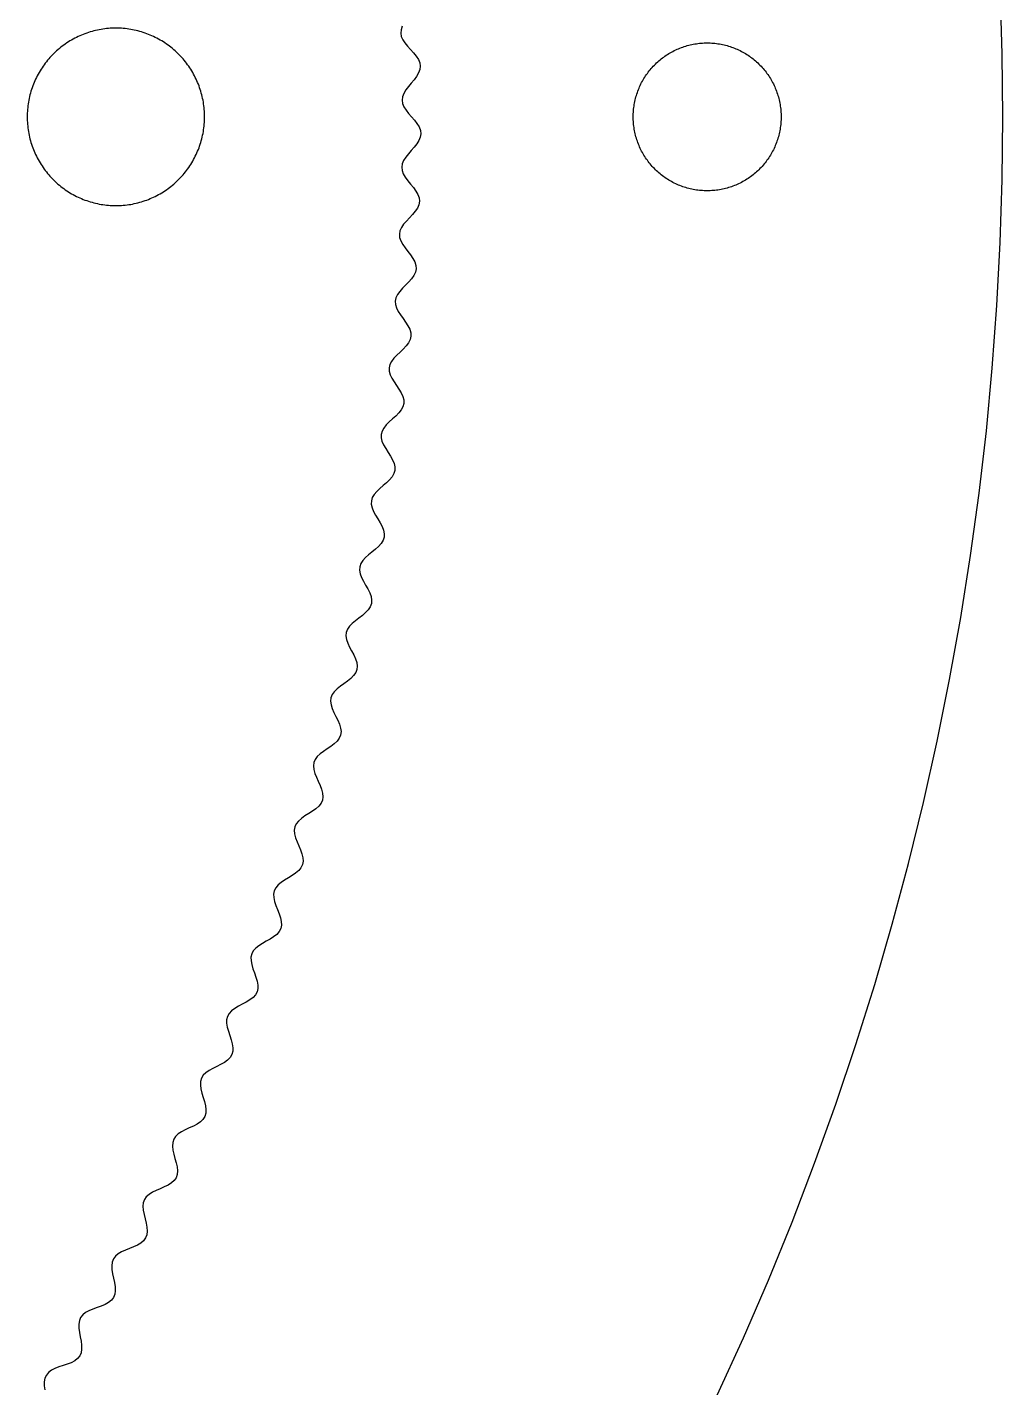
# Model space of a CAD drawing. Header units: metres. Extents: x -102 to 102, y -102 to 102.
# Drawn here: x 68.5 to 101.5, y -42.97 to 3.03 of the extents above; entities that cross this region are included whole.
import ezdxf

# ---------------------------------------------------------------- set-up
doc = ezdxf.new("R2010")
doc.units = ezdxf.units.M

msp = doc.modelspace()

# ---------------------------------------------------------------- linework, layer by layer
for p, q in [((101.478, 2.12564), (101.411, 4.25037)), ((70.3374, 2.76558), (70.2798, 2.74063)), ((70.3956, 2.78932), (70.3374, 2.76558)), ((70.4543, 2.81184), (70.3956, 2.78932)), ((70.5134, 2.83311), (70.4543, 2.81184)), ((70.5729, 2.85316), (70.5134, 2.83311)), ((70.6329, 2.87195), (70.5729, 2.85316)), ((70.6932, 2.88948), (70.6329, 2.87195)), ((70.7539, 2.90575), (70.6932, 2.88948)), ((70.8149, 2.92073), (70.7539, 2.90575)), ((70.8763, 2.93443), (70.8149, 2.92073)), ((70.9379, 2.94685), (70.8763, 2.93443)), ((70.9997, 2.95798), (70.9379, 2.94685)), ((71.0617, 2.9678), (70.9997, 2.95798)), ((71.124, 2.97633), (71.0617, 2.9678)), ((71.1864, 2.98355), (71.124, 2.97633)), ((71.249, 2.98947), (71.1864, 2.98355)), ((71.3116, 2.99408), (71.249, 2.98947)), ((71.3744, 2.99736), (71.3116, 2.99408)), ((71.4372, 2.99933), (71.3744, 2.99736)), ((71.5, 3), (71.4372, 2.99933)), ((71.5628, 2.99933), (71.5, 3)), ((71.6256, 2.99736), (71.5628, 2.99933)), ((71.6884, 2.99408), (71.6256, 2.99736)), ((71.751, 2.98947), (71.6884, 2.99408)), ((71.8136, 2.98355), (71.751, 2.98947)), ((71.876, 2.97633), (71.8136, 2.98355)), ((71.9382, 2.9678), (71.876, 2.97633)), ((72.0003, 2.95798), (71.9382, 2.9678)), ((72.0621, 2.94685), (72.0003, 2.95798)), ((72.1237, 2.93443), (72.0621, 2.94685)), ((72.185, 2.92073), (72.1237, 2.93443)), ((72.2461, 2.90575), (72.185, 2.92073)), ((72.3067, 2.88948), (72.2461, 2.90575)), ((72.3671, 2.87195), (72.3067, 2.88948)), ((72.427, 2.85316), (72.3671, 2.87195)), ((72.4866, 2.83311), (72.427, 2.85316)), ((72.5457, 2.81184), (72.4866, 2.83311)), ((72.6044, 2.78932), (72.5457, 2.81184)), ((72.6625, 2.76558), (72.6044, 2.78932)), ((72.7202, 2.74063), (72.6625, 2.76558)), ((81.1469, 2.94716), (81.1355, 2.83331)), ((81.1355, 2.83331), (81.1548, 2.72054)), ((81.1874, 3.06213), (81.1469, 2.94716)), ((69.5877, 2.31154), (69.5397, 2.27098)), ((69.6366, 2.35107), (69.5877, 2.31154)), ((69.6862, 2.38959), (69.6366, 2.35107)), ((69.7366, 2.42705), (69.6862, 2.38959)), ((69.7879, 2.46344), (69.7366, 2.42705)), ((69.8398, 2.49875), (69.7879, 2.46344)), ((69.8925, 2.53297), (69.8398, 2.49875)), ((69.9459, 2.56609), (69.8925, 2.53297)), ((70, 2.59807), (69.9459, 2.56609)), ((70.0547, 2.62891), (70, 2.59807)), ((70.1101, 2.6586), (70.0547, 2.62891)), ((70.1661, 2.68713), (70.1101, 2.6586)), ((70.2227, 2.71448), (70.1661, 2.68713)), ((70.2798, 2.74063), (70.2227, 2.71448)), ((72.7773, 2.71448), (72.7202, 2.74063)), ((72.8339, 2.68713), (72.7773, 2.71448)), ((72.8899, 2.6586), (72.8339, 2.68713)), ((72.9453, 2.62891), (72.8899, 2.6586)), ((73, 2.59807), (72.9453, 2.62891)), ((73.0541, 2.56609), (73, 2.59807)), ((73.1075, 2.53297), (73.0541, 2.56609)), ((73.1602, 2.49875), (73.1075, 2.53297)), ((73.2121, 2.46344), (73.1602, 2.49875)), ((73.2634, 2.42705), (73.2121, 2.46344)), ((73.3138, 2.38959), (73.2634, 2.42705)), ((73.3634, 2.35107), (73.3138, 2.38959)), ((73.4123, 2.31154), (73.3634, 2.35107)), ((73.4603, 2.27098), (73.4123, 2.31154)), ((81.1548, 2.72054), (81.2033, 2.60866)), ((81.2033, 2.60866), (81.2765, 2.49741)), ((81.2765, 2.49741), (81.3677, 2.38651)), ((81.3677, 2.38651), (81.4682, 2.2756)), ((90.4832, 2.28386), (90.5312, 2.30466)), ((90.5312, 2.30466), (90.5797, 2.32443)), ((90.5797, 2.32443), (90.6286, 2.3432)), ((90.6286, 2.3432), (90.6778, 2.36093)), ((90.6778, 2.36093), (90.7274, 2.37764)), ((90.7274, 2.37764), (90.7774, 2.3933)), ((90.7774, 2.3933), (90.8277, 2.4079)), ((90.8277, 2.4079), (90.8783, 2.42145)), ((90.8783, 2.42145), (90.9291, 2.43394)), ((90.9291, 2.43394), (90.9802, 2.44536)), ((90.9802, 2.44536), (91.0315, 2.4557)), ((91.0315, 2.4557), (91.0831, 2.46498)), ((91.0831, 2.46498), (91.1348, 2.47318)), ((91.1348, 2.47318), (91.1867, 2.48029)), ((91.1867, 2.48029), (91.2387, 2.4863)), ((91.2387, 2.4863), (91.2908, 2.49123)), ((91.2908, 2.49123), (91.343, 2.49506)), ((91.343, 2.49506), (91.3953, 2.4978)), ((91.3953, 2.4978), (91.4476, 2.49945)), ((91.4476, 2.49945), (91.5, 2.5)), ((91.5, 2.5), (91.5524, 2.49945)), ((91.5524, 2.49945), (91.6047, 2.4978)), ((91.6047, 2.4978), (91.657, 2.49506)), ((91.657, 2.49506), (91.7092, 2.49123)), ((91.7092, 2.49123), (91.7613, 2.4863)), ((91.7613, 2.4863), (91.8133, 2.48029)), ((91.8133, 2.48029), (91.8652, 2.47318)), ((91.8652, 2.47318), (91.9169, 2.46498)), ((91.9169, 2.46498), (91.9684, 2.4557)), ((91.9684, 2.4557), (92.0198, 2.44536)), ((92.0198, 2.44536), (92.0709, 2.43394)), ((92.0709, 2.43394), (92.1217, 2.42145)), ((92.1217, 2.42145), (92.1723, 2.4079)), ((92.1723, 2.4079), (92.2226, 2.3933)), ((92.2226, 2.3933), (92.2725, 2.37764)), ((92.2725, 2.37764), (92.3222, 2.36093)), ((92.3222, 2.36093), (92.3714, 2.3432)), ((92.3714, 2.3432), (92.4203, 2.32443)), ((92.4203, 2.32443), (92.4688, 2.30466)), ((92.4688, 2.30466), (92.5168, 2.28386)), ((69.1489, 1.86343), (69.1104, 1.8138)), ((69.1884, 1.91226), (69.1489, 1.86343)), ((69.229, 1.96025), (69.1884, 1.91226)), ((69.2706, 2.00739), (69.229, 1.96025)), ((69.3131, 2.05363), (69.2706, 2.00739)), ((69.3566, 2.09898), (69.3131, 2.05363)), ((69.401, 2.14342), (69.3566, 2.09898)), ((69.4464, 2.1869), (69.401, 2.14342)), ((69.4926, 2.22943), (69.4464, 2.1869)), ((69.5397, 2.27098), (69.4926, 2.22943)), ((73.5074, 2.22943), (73.4603, 2.27098)), ((73.5536, 2.1869), (73.5074, 2.22943)), ((73.599, 2.14342), (73.5536, 2.1869)), ((73.6434, 2.09898), (73.599, 2.14342)), ((73.6869, 2.05363), (73.6434, 2.09898)), ((73.7294, 2.00739), (73.6869, 2.05363)), ((73.771, 1.96025), (73.7294, 2.00739)), ((73.8115, 1.91226), (73.771, 1.96025)), ((73.8511, 1.86343), (73.8115, 1.91226)), ((73.8896, 1.8138), (73.8511, 1.86343)), ((81.4682, 2.2756), (81.5686, 2.16443)), ((81.5686, 2.16443), (81.6593, 2.05275)), ((81.6593, 2.05275), (81.7318, 1.94038)), ((81.7318, 1.94038), (81.7792, 1.82726)), ((89.7886, 1.82242), (89.8272, 1.85785)), ((89.8272, 1.85785), (89.8664, 1.89249)), ((89.8664, 1.89249), (89.9064, 1.92627)), ((89.9064, 1.92627), (89.9471, 1.95923)), ((89.9471, 1.95923), (89.9885, 1.99132)), ((89.9885, 1.99132), (90.0305, 2.02254)), ((90.0305, 2.02254), (90.0732, 2.05287)), ((90.0732, 2.05287), (90.1165, 2.08229)), ((90.1165, 2.08229), (90.1604, 2.11081)), ((90.1604, 2.11081), (90.2049, 2.1384)), ((90.2049, 2.1384), (90.25, 2.16505)), ((90.25, 2.16505), (90.2956, 2.19077)), ((90.2956, 2.19077), (90.3418, 2.2155)), ((90.3418, 2.2155), (90.3884, 2.23927)), ((90.3884, 2.23927), (90.4355, 2.26205)), ((90.4355, 2.26205), (90.4832, 2.28386)), ((92.5168, 2.28386), (92.5644, 2.26205)), ((92.5644, 2.26205), (92.6116, 2.23927)), ((92.6116, 2.23927), (92.6582, 2.2155)), ((92.6582, 2.2155), (92.7044, 2.19077)), ((92.7044, 2.19077), (92.75, 2.16505)), ((92.75, 2.16505), (92.7951, 2.1384)), ((92.7951, 2.1384), (92.8396, 2.11081)), ((92.8396, 2.11081), (92.8835, 2.08229)), ((92.8835, 2.08229), (92.9268, 2.05287)), ((92.9268, 2.05287), (92.9695, 2.02254)), ((92.9695, 2.02254), (93.0115, 1.99132)), ((93.0115, 1.99132), (93.0529, 1.95923)), ((93.0529, 1.95923), (93.0936, 1.92627)), ((93.0936, 1.92627), (93.1335, 1.89249)), ((93.1335, 1.89249), (93.1728, 1.85785)), ((93.1728, 1.85785), (93.2114, 1.82242)), ((101.5, 0), (101.478, 2.12564)), ((68.8414, 1.38988), (68.8129, 1.33389)), ((68.8711, 1.44525), (68.8414, 1.38988)), ((68.9019, 1.5), (68.8711, 1.44525)), ((68.9339, 1.55408), (68.9019, 1.5)), ((68.967, 1.60747), (68.9339, 1.55408)), ((69.0012, 1.66017), (68.967, 1.60747)), ((69.0365, 1.71213), (69.0012, 1.66017)), ((69.0729, 1.76335), (69.0365, 1.71213)), ((69.1104, 1.8138), (69.0729, 1.76335)), ((73.927, 1.76335), (73.8896, 1.8138)), ((73.9634, 1.71213), (73.927, 1.76335)), ((73.9987, 1.66017), (73.9634, 1.71213)), ((74.033, 1.60747), (73.9987, 1.66017)), ((74.0661, 1.55408), (74.033, 1.60747)), ((74.0981, 1.5), (74.0661, 1.55408)), ((74.1289, 1.44525), (74.0981, 1.5)), ((74.1586, 1.38988), (74.1289, 1.44525)), ((74.1871, 1.33389), (74.1586, 1.38988)), ((81.7414, 1.48387), (81.6737, 1.36858)), ((81.784, 1.59888), (81.7414, 1.48387)), ((81.7792, 1.82726), (81.797, 1.71339)), ((81.797, 1.71339), (81.784, 1.59888)), ((89.3892, 1.33955), (89.4177, 1.38347)), ((89.4177, 1.38347), (89.4471, 1.42677)), ((89.4471, 1.42677), (89.4774, 1.46945)), ((89.4774, 1.46945), (89.5087, 1.51149)), ((89.5087, 1.51149), (89.5408, 1.55286)), ((89.5408, 1.55286), (89.5737, 1.59355)), ((89.5737, 1.59355), (89.6075, 1.63354)), ((89.6075, 1.63354), (89.6421, 1.67282)), ((89.6421, 1.67282), (89.6776, 1.71136)), ((89.6776, 1.71136), (89.7138, 1.74915)), ((89.7138, 1.74915), (89.7508, 1.78618)), ((89.7508, 1.78618), (89.7886, 1.82242)), ((93.2114, 1.82242), (93.2491, 1.78618)), ((93.2491, 1.78618), (93.2862, 1.74915)), ((93.2862, 1.74915), (93.3224, 1.71136)), ((93.3224, 1.71136), (93.3578, 1.67282)), ((93.3578, 1.67282), (93.3925, 1.63354)), ((93.3925, 1.63354), (93.4263, 1.59355)), ((93.4263, 1.59355), (93.4592, 1.55286)), ((93.4592, 1.55286), (93.4913, 1.51149)), ((93.4913, 1.51149), (93.5225, 1.46945)), ((93.5225, 1.46945), (93.5529, 1.42677)), ((93.5529, 1.42677), (93.5823, 1.38347)), ((93.5823, 1.38347), (93.6108, 1.33955)), ((68.6468, 0.927048), (68.628, 0.867081)), ((68.6669, 0.986588), (68.6468, 0.927048)), ((68.6881, 1.04572), (68.6669, 0.986588)), ((68.7107, 1.10437), (68.6881, 1.04572)), ((68.7344, 1.16254), (68.7107, 1.10437)), ((68.7594, 1.2202), (68.7344, 1.16254)), ((68.7855, 1.27733), (68.7594, 1.2202)), ((68.8129, 1.33389), (68.7855, 1.27733)), ((74.2145, 1.27733), (74.1871, 1.33389)), ((74.2406, 1.2202), (74.2145, 1.27733)), ((74.2656, 1.16254), (74.2406, 1.2202)), ((74.2893, 1.10437), (74.2656, 1.16254)), ((74.3118, 1.04572), (74.2893, 1.10437)), ((74.3331, 0.986588), (74.3118, 1.04572)), ((74.3532, 0.927048), (74.3331, 0.986588)), ((74.3719, 0.867081), (74.3532, 0.927048)), ((81.3962, 1.0229), (81.3098, 0.908264)), ((81.4921, 1.13791), (81.3962, 1.0229)), ((81.5877, 1.25319), (81.4921, 1.13791)), ((81.6737, 1.36858), (81.5877, 1.25319)), ((89.1568, 0.871429), (89.1756, 0.920303)), ((89.1756, 0.920303), (89.1953, 0.968781)), ((89.1953, 0.968781), (89.2161, 1.01683)), ((89.2161, 1.01683), (89.2379, 1.06444)), ((89.2379, 1.06444), (89.2607, 1.11159)), ((89.2607, 1.11159), (89.2845, 1.15823)), ((89.2845, 1.15823), (89.3092, 1.20438)), ((89.3092, 1.20438), (89.3349, 1.25)), ((89.3349, 1.25), (89.3616, 1.29506)), ((89.3616, 1.29506), (89.3892, 1.33955)), ((93.6108, 1.33955), (93.6384, 1.29506)), ((93.6384, 1.29506), (93.6651, 1.25)), ((93.6651, 1.25), (93.6908, 1.20438)), ((93.6908, 1.20438), (93.7155, 1.15823)), ((93.7155, 1.15823), (93.7393, 1.11159)), ((93.7393, 1.11159), (93.7621, 1.06444)), ((93.7621, 1.06444), (93.7839, 1.01683)), ((93.7839, 1.01683), (93.8047, 0.968781)), ((93.8047, 0.968781), (93.8244, 0.920303)), ((93.8244, 0.920303), (93.8432, 0.871429)), ((68.542, 0.500305), (68.5322, 0.438248)), ((68.5531, 0.562134), (68.542, 0.500305)), ((68.5656, 0.623734), (68.5531, 0.562134)), ((68.5793, 0.685043), (68.5656, 0.623734)), ((68.5942, 0.746063), (68.5793, 0.685043)), ((68.6105, 0.806747), (68.5942, 0.746063)), ((68.628, 0.867081), (68.6105, 0.806747)), ((74.3895, 0.806747), (74.3719, 0.867081)), ((74.4057, 0.746063), (74.3895, 0.806747)), ((74.4207, 0.685043), (74.4057, 0.746063)), ((74.4344, 0.623734), (74.4207, 0.685043)), ((74.4469, 0.562134), (74.4344, 0.623734)), ((74.458, 0.500305), (74.4469, 0.562134)), ((74.4678, 0.438248), (74.458, 0.500305)), ((81.1976, 0.680252), (81.183, 0.566772)), ((81.183, 0.566772), (81.1991, 0.453491)), ((81.2413, 0.794052), (81.1976, 0.680252)), ((81.3098, 0.908264), (81.2413, 0.794052)), ((89.035, 0.416916), (89.0443, 0.468445)), ((89.0443, 0.468445), (89.0546, 0.519775)), ((89.0546, 0.519775), (89.066, 0.570877)), ((89.066, 0.570877), (89.0785, 0.621719)), ((89.0785, 0.621719), (89.0921, 0.672287)), ((89.0921, 0.672287), (89.1067, 0.722565)), ((89.1067, 0.722565), (89.1223, 0.772537)), ((89.1223, 0.772537), (89.1391, 0.822159)), ((89.1391, 0.822159), (89.1568, 0.871429)), ((93.8432, 0.871429), (93.8609, 0.822159)), ((93.8609, 0.822159), (93.8776, 0.772537)), ((93.8776, 0.772537), (93.8933, 0.722565)), ((93.8933, 0.722565), (93.9079, 0.672287)), ((93.9079, 0.672287), (93.9214, 0.621719)), ((93.9214, 0.621719), (93.9339, 0.570877)), ((93.9339, 0.570877), (93.9454, 0.519775)), ((93.9454, 0.519775), (93.9557, 0.468445)), ((93.9557, 0.468445), (93.965, 0.416916)), ((68.5007, 0.06282), (68.5, 0)), ((68.5, 0), (68.5007, -0.06282)), ((68.5026, 0.125626), (68.5007, 0.06282)), ((68.5059, 0.18837), (68.5026, 0.125626)), ((68.5105, 0.251022), (68.5059, 0.18837)), ((68.5164, 0.313583), (68.5105, 0.251022)), ((68.5237, 0.375992), (68.5164, 0.313583)), ((68.5322, 0.438248), (68.5237, 0.375992)), ((74.4763, 0.375992), (74.4678, 0.438248)), ((74.4836, 0.313583), (74.4763, 0.375992)), ((74.4895, 0.251022), (74.4836, 0.313583)), ((74.4941, 0.18837), (74.4895, 0.251022)), ((74.4974, 0.125626), (74.4941, 0.18837)), ((74.4993, 0.06282), (74.4974, 0.125626)), ((74.5, 0), (74.4993, 0.06282)), ((74.4993, -0.06282), (74.5, 0)), ((81.1991, 0.453491), (81.2444, 0.340317)), ((81.2444, 0.340317), (81.3145, 0.227066)), ((81.3145, 0.227066), (81.4026, 0.113647)), ((81.4026, 0.113647), (81.5, 0)), ((81.5, 0), (81.5973, -0.113922)), ((89, 0), (89.0005, 0.052353)), ((89.0005, -0.052353), (89, 0)), ((89.0005, 0.052353), (89.0022, 0.104675)), ((89.0022, 0.104675), (89.0049, 0.156967)), ((89.0049, 0.156967), (89.0088, 0.209183)), ((89.0088, 0.209183), (89.0137, 0.261307)), ((89.0137, 0.261307), (89.0197, 0.313324)), ((89.0197, 0.313324), (89.0268, 0.365204)), ((89.0268, 0.365204), (89.035, 0.416916)), ((93.965, 0.416916), (93.9732, 0.365204)), ((93.9732, 0.365204), (93.9803, 0.313324)), ((93.9803, 0.313324), (93.9863, 0.261307)), ((93.9863, 0.261307), (93.9912, 0.209183)), ((93.9912, 0.209183), (93.9951, 0.156967)), ((93.9951, 0.156967), (93.9978, 0.104675)), ((93.9978, 0.104675), (93.9995, 0.052353)), ((93.9995, 0.052353), (94, 0)), ((94, 0), (93.9995, -0.052353)), ((101.478, -2.12564), (101.5, 0)), ((68.5007, -0.06282), (68.5026, -0.125626)), ((68.5026, -0.125626), (68.5059, -0.18837)), ((68.5059, -0.18837), (68.5105, -0.251022)), ((68.5105, -0.251022), (68.5164, -0.313583)), ((68.5164, -0.313583), (68.5237, -0.375992)), ((68.5237, -0.375992), (68.5322, -0.438248)), ((68.5322, -0.438248), (68.542, -0.500305)), ((74.458, -0.500305), (74.4678, -0.438248)), ((74.4678, -0.438248), (74.4763, -0.375992)), ((74.4763, -0.375992), (74.4836, -0.313583)), ((74.4836, -0.313583), (74.4895, -0.251022)), ((74.4895, -0.251022), (74.4941, -0.18837)), ((74.4941, -0.18837), (74.4974, -0.125626)), ((74.4974, -0.125626), (74.4993, -0.06282)), ((81.5973, -0.113922), (81.6848, -0.228104)), ((81.6848, -0.228104), (81.7541, -0.342438)), ((81.7541, -0.342438), (81.7983, -0.456848)), ((81.7983, -0.456848), (81.813, -0.571167)), ((89.0022, -0.104675), (89.0005, -0.052353)), ((89.0049, -0.156967), (89.0022, -0.104675)), ((89.0088, -0.209183), (89.0049, -0.156967)), ((89.0137, -0.261307), (89.0088, -0.209183)), ((89.0197, -0.313324), (89.0137, -0.261307)), ((89.0268, -0.365204), (89.0197, -0.313324)), ((89.035, -0.416916), (89.0268, -0.365204)), ((89.0443, -0.468445), (89.035, -0.416916)), ((93.965, -0.416916), (93.9557, -0.468445)), ((93.9732, -0.365204), (93.965, -0.416916)), ((93.9803, -0.313324), (93.9732, -0.365204)), ((93.9863, -0.261307), (93.9803, -0.313324)), ((93.9912, -0.209183), (93.9863, -0.261307)), ((93.9951, -0.156967), (93.9912, -0.209183)), ((93.9978, -0.104675), (93.9951, -0.156967)), ((93.9995, -0.052353), (93.9978, -0.104675)), ((68.542, -0.500305), (68.5531, -0.562134)), ((68.5531, -0.562134), (68.5656, -0.623734)), ((68.5656, -0.623734), (68.5793, -0.685043)), ((68.5793, -0.685043), (68.5942, -0.746063)), ((68.5942, -0.746063), (68.6105, -0.806747)), ((68.6105, -0.806747), (68.628, -0.867081)), ((68.628, -0.867081), (68.6468, -0.927048)), ((74.3532, -0.927048), (74.3719, -0.867081)), ((74.3719, -0.867081), (74.3895, -0.806747)), ((74.3895, -0.806747), (74.4057, -0.746063)), ((74.4057, -0.746063), (74.4207, -0.685043)), ((74.4207, -0.685043), (74.4344, -0.623734)), ((74.4344, -0.623734), (74.4469, -0.562134)), ((74.4469, -0.562134), (74.458, -0.500305)), ((81.6801, -0.912399), (81.5909, -1.02534)), ((81.7509, -0.799042), (81.6801, -0.912399)), ((81.7967, -0.685272), (81.7509, -0.799042)), ((81.813, -0.571167), (81.7967, -0.685272)), ((89.0546, -0.519775), (89.0443, -0.468445)), ((89.066, -0.570877), (89.0546, -0.519775)), ((89.0785, -0.621719), (89.066, -0.570877)), ((89.0921, -0.672287), (89.0785, -0.621719)), ((89.1067, -0.722565), (89.0921, -0.672287)), ((89.1223, -0.772537), (89.1067, -0.722565)), ((89.1391, -0.822159), (89.1223, -0.772537)), ((89.1568, -0.871429), (89.1391, -0.822159)), ((89.1756, -0.920303), (89.1568, -0.871429)), ((93.8432, -0.871429), (93.8244, -0.920303)), ((93.8609, -0.822159), (93.8432, -0.871429)), ((93.8776, -0.772537), (93.8609, -0.822159)), ((93.8933, -0.722565), (93.8776, -0.772537)), ((93.9079, -0.672287), (93.8933, -0.722565)), ((93.9214, -0.621719), (93.9079, -0.672287)), ((93.9339, -0.570877), (93.9214, -0.621719)), ((93.9454, -0.519775), (93.9339, -0.570877)), ((93.9557, -0.468445), (93.9454, -0.519775)), ((68.6468, -0.927048), (68.6669, -0.986588)), ((68.6669, -0.986588), (68.6881, -1.04572)), ((68.6881, -1.04572), (68.7107, -1.10437)), ((68.7107, -1.10437), (68.7344, -1.16254)), ((68.7344, -1.16254), (68.7594, -1.2202)), ((68.7594, -1.2202), (68.7855, -1.27733)), ((68.7855, -1.27733), (68.8129, -1.33389)), ((68.8129, -1.33389), (68.8414, -1.38988)), ((74.1586, -1.38988), (74.1871, -1.33389)), ((74.1871, -1.33389), (74.2145, -1.27733)), ((74.2145, -1.27733), (74.2406, -1.2202)), ((74.2406, -1.2202), (74.2656, -1.16254)), ((74.2656, -1.16254), (74.2893, -1.10437)), ((74.2893, -1.10437), (74.3118, -1.04572)), ((74.3118, -1.04572), (74.3331, -0.986588)), ((74.3331, -0.986588), (74.3532, -0.927048)), ((81.3034, -1.36237), (81.2318, -1.47462)), ((81.3931, -1.2502), (81.3034, -1.36237)), ((81.4921, -1.13791), (81.3931, -1.2502)), ((81.5909, -1.02534), (81.4921, -1.13791)), ((89.1953, -0.968781), (89.1756, -0.920303)), ((89.2161, -1.01683), (89.1953, -0.968781)), ((89.2379, -1.06444), (89.2161, -1.01683)), ((89.2607, -1.11159), (89.2379, -1.06444)), ((89.2845, -1.15823), (89.2607, -1.11159)), ((89.3092, -1.20438), (89.2845, -1.15823)), ((89.3349, -1.25), (89.3092, -1.20438)), ((89.3616, -1.29506), (89.3349, -1.25)), ((89.3892, -1.33955), (89.3616, -1.29506)), ((89.4177, -1.38347), (89.3892, -1.33955)), ((93.6108, -1.33955), (93.5823, -1.38347)), ((93.6384, -1.29506), (93.6108, -1.33955)), ((93.6651, -1.25), (93.6384, -1.29506)), ((93.6908, -1.20438), (93.6651, -1.25)), ((93.7155, -1.15823), (93.6908, -1.20438)), ((93.7393, -1.11159), (93.7155, -1.15823)), ((93.7621, -1.06444), (93.7393, -1.11159)), ((93.7839, -1.01683), (93.7621, -1.06444)), ((93.8047, -0.968781), (93.7839, -1.01683)), ((93.8244, -0.920303), (93.8047, -0.968781)), ((68.8414, -1.38988), (68.8711, -1.44525)), ((68.8711, -1.44525), (68.9019, -1.5)), ((68.9019, -1.5), (68.9339, -1.55408)), ((68.9339, -1.55408), (68.967, -1.60747)), ((68.967, -1.60747), (69.0012, -1.66017)), ((69.0012, -1.66017), (69.0365, -1.71213)), ((69.0365, -1.71213), (69.0729, -1.76335)), ((69.0729, -1.76335), (69.1104, -1.8138)), ((69.1104, -1.8138), (69.1489, -1.86343)), ((73.8511, -1.86343), (73.8896, -1.8138)), ((73.8896, -1.8138), (73.927, -1.76335)), ((73.927, -1.76335), (73.9634, -1.71213)), ((73.9634, -1.71213), (73.9987, -1.66017)), ((73.9987, -1.66017), (74.033, -1.60747)), ((74.033, -1.60747), (74.0661, -1.55408)), ((74.0661, -1.55408), (74.0981, -1.5)), ((74.0981, -1.5), (74.1289, -1.44525)), ((74.1289, -1.44525), (74.1586, -1.38988)), ((81.1849, -1.58717), (81.1672, -1.7002)), ((81.1672, -1.7002), (81.1801, -1.81387)), ((81.1801, -1.81387), (81.2223, -1.92828)), ((81.2318, -1.47462), (81.1849, -1.58717)), ((89.4471, -1.42677), (89.4177, -1.38347)), ((89.4774, -1.46945), (89.4471, -1.42677)), ((89.5087, -1.51149), (89.4774, -1.46945)), ((89.5408, -1.55286), (89.5087, -1.51149)), ((89.5737, -1.59355), (89.5408, -1.55286)), ((89.6075, -1.63354), (89.5737, -1.59355)), ((89.6421, -1.67282), (89.6075, -1.63354)), ((89.6776, -1.71136), (89.6421, -1.67282)), ((89.7138, -1.74915), (89.6776, -1.71136)), ((89.7508, -1.78618), (89.7138, -1.74915)), ((89.7886, -1.82242), (89.7508, -1.78618)), ((89.8272, -1.85785), (89.7886, -1.82242)), ((93.2114, -1.82242), (93.1728, -1.85785)), ((93.2491, -1.78618), (93.2114, -1.82242)), ((93.2862, -1.74915), (93.2491, -1.78618)), ((93.3224, -1.71136), (93.2862, -1.74915)), ((93.3578, -1.67282), (93.3224, -1.71136)), ((93.3925, -1.63354), (93.3578, -1.67282)), ((93.4263, -1.59355), (93.3925, -1.63354)), ((93.4592, -1.55286), (93.4263, -1.59355)), ((93.4913, -1.51149), (93.4592, -1.55286)), ((93.5225, -1.46945), (93.4913, -1.51149)), ((93.5529, -1.42677), (93.5225, -1.46945)), ((93.5823, -1.38347), (93.5529, -1.42677)), ((69.1489, -1.86343), (69.1884, -1.91226)), ((69.1884, -1.91226), (69.229, -1.96025)), ((69.229, -1.96025), (69.2706, -2.00739)), ((69.2706, -2.00739), (69.3131, -2.05363)), ((69.3131, -2.05363), (69.3566, -2.09898)), ((69.3566, -2.09898), (69.401, -2.14342)), ((69.401, -2.14342), (69.4464, -2.1869)), ((69.4464, -2.1869), (69.4926, -2.22943)), ((69.4926, -2.22943), (69.5397, -2.27098)), ((69.5397, -2.27098), (69.5877, -2.31154)), ((73.4123, -2.31154), (73.4603, -2.27098)), ((73.4603, -2.27098), (73.5074, -2.22943)), ((73.5074, -2.22943), (73.5536, -2.1869)), ((73.5536, -2.1869), (73.599, -2.14342)), ((73.599, -2.14342), (73.6434, -2.09898)), ((73.6434, -2.09898), (73.6869, -2.05363)), ((73.6869, -2.05363), (73.7294, -2.00739)), ((73.7294, -2.00739), (73.771, -1.96025)), ((73.771, -1.96025), (73.8115, -1.91226)), ((73.8115, -1.91226), (73.8511, -1.86343)), ((81.2223, -1.92828), (81.2892, -2.04344)), ((81.2892, -2.04344), (81.374, -2.15927)), ((81.374, -2.15927), (81.4682, -2.2756)), ((81.4682, -2.2756), (81.5623, -2.39221)), ((89.8664, -1.89249), (89.8272, -1.85785)), ((89.9064, -1.92627), (89.8664, -1.89249)), ((89.9471, -1.95923), (89.9064, -1.92627)), ((89.9885, -1.99132), (89.9471, -1.95923)), ((90.0305, -2.02254), (89.9885, -1.99132)), ((90.0732, -2.05287), (90.0305, -2.02254)), ((90.1165, -2.08229), (90.0732, -2.05287)), ((90.1604, -2.11081), (90.1165, -2.08229)), ((90.2049, -2.1384), (90.1604, -2.11081)), ((90.25, -2.16505), (90.2049, -2.1384)), ((90.2956, -2.19077), (90.25, -2.16505)), ((90.3418, -2.2155), (90.2956, -2.19077)), ((90.3884, -2.23927), (90.3418, -2.2155)), ((90.4355, -2.26205), (90.3884, -2.23927)), ((90.4832, -2.28386), (90.4355, -2.26205)), ((90.5312, -2.30466), (90.4832, -2.28386)), ((92.5168, -2.28386), (92.4688, -2.30466)), ((92.5644, -2.26205), (92.5168, -2.28386)), ((92.6116, -2.23927), (92.5644, -2.26205)), ((92.6582, -2.2155), (92.6116, -2.23927)), ((92.7044, -2.19077), (92.6582, -2.2155)), ((92.75, -2.16505), (92.7044, -2.19077)), ((92.7951, -2.1384), (92.75, -2.16505)), ((92.8396, -2.11081), (92.7951, -2.1384)), ((92.8835, -2.08229), (92.8396, -2.11081)), ((92.9268, -2.05287), (92.8835, -2.08229)), ((92.9695, -2.02254), (92.9268, -2.05287)), ((93.0115, -1.99132), (92.9695, -2.02254)), ((93.0529, -1.95923), (93.0115, -1.99132)), ((93.0936, -1.92627), (93.0529, -1.95923)), ((93.1335, -1.89249), (93.0936, -1.92627)), ((93.1728, -1.85785), (93.1335, -1.89249)), ((101.411, -4.25037), (101.478, -2.12564)), ((69.5877, -2.31154), (69.6366, -2.35107)), ((69.6366, -2.35107), (69.6862, -2.38959)), ((69.6862, -2.38959), (69.7366, -2.42705)), ((69.7366, -2.42705), (69.7879, -2.46344)), ((69.7879, -2.46344), (69.8398, -2.49875)), ((69.8398, -2.49875), (69.8925, -2.53297)), ((69.8925, -2.53297), (69.9459, -2.56609)), ((69.9459, -2.56609), (70, -2.59807)), ((70, -2.59807), (70.0547, -2.62891)), ((70.0547, -2.62891), (70.1101, -2.6586)), ((70.1101, -2.6586), (70.1661, -2.68713)), ((70.1661, -2.68713), (70.2227, -2.71448)), ((70.2227, -2.71448), (70.2798, -2.74063)), ((70.2798, -2.74063), (70.3374, -2.76558)), ((72.6625, -2.76558), (72.7202, -2.74063)), ((72.7202, -2.74063), (72.7773, -2.71448)), ((72.7773, -2.71448), (72.8339, -2.68713)), ((72.8339, -2.68713), (72.8899, -2.6586)), ((72.8899, -2.6586), (72.9453, -2.62891)), ((72.9453, -2.62891), (73, -2.59807)), ((73, -2.59807), (73.0541, -2.56609)), ((73.0541, -2.56609), (73.1075, -2.53297)), ((73.1075, -2.53297), (73.1602, -2.49875)), ((73.1602, -2.49875), (73.2121, -2.46344)), ((73.2121, -2.46344), (73.2634, -2.42705)), ((73.2634, -2.42705), (73.3138, -2.38959)), ((73.3138, -2.38959), (73.3634, -2.35107)), ((73.3634, -2.35107), (73.4123, -2.31154)), ((81.5623, -2.39221), (81.6466, -2.50879)), ((81.6466, -2.50879), (81.7127, -2.62502)), ((81.7127, -2.62502), (81.7536, -2.74062)), ((81.7536, -2.74062), (81.7652, -2.8553)), ((90.5797, -2.32443), (90.5312, -2.30466)), ((90.6286, -2.3432), (90.5797, -2.32443)), ((90.6778, -2.36093), (90.6286, -2.3432)), ((90.7274, -2.37764), (90.6778, -2.36093)), ((90.7774, -2.3933), (90.7274, -2.37764)), ((90.8277, -2.4079), (90.7774, -2.3933)), ((90.8783, -2.42145), (90.8277, -2.4079)), ((90.9291, -2.43394), (90.8783, -2.42145)), ((90.9802, -2.44536), (90.9291, -2.43394)), ((91.0315, -2.4557), (90.9802, -2.44536)), ((91.0831, -2.46498), (91.0315, -2.4557)), ((91.1348, -2.47318), (91.0831, -2.46498)), ((91.1867, -2.48029), (91.1348, -2.47318)), ((91.2387, -2.4863), (91.1867, -2.48029)), ((91.2908, -2.49123), (91.2387, -2.4863)), ((91.343, -2.49506), (91.2908, -2.49123)), ((91.3953, -2.4978), (91.343, -2.49506)), ((91.4476, -2.49945), (91.3953, -2.4978)), ((91.5, -2.5), (91.4476, -2.49945)), ((91.5524, -2.49945), (91.5, -2.5)), ((91.6047, -2.4978), (91.5524, -2.49945)), ((91.657, -2.49506), (91.6047, -2.4978)), ((91.7092, -2.49123), (91.657, -2.49506)), ((91.7613, -2.4863), (91.7092, -2.49123)), ((91.8133, -2.48029), (91.7613, -2.4863)), ((91.8652, -2.47318), (91.8133, -2.48029)), ((91.9169, -2.46498), (91.8652, -2.47318)), ((91.9684, -2.4557), (91.9169, -2.46498)), ((92.0198, -2.44536), (91.9684, -2.4557)), ((92.0709, -2.43394), (92.0198, -2.44536)), ((92.1217, -2.42145), (92.0709, -2.43394)), ((92.1723, -2.4079), (92.1217, -2.42145)), ((92.2226, -2.3933), (92.1723, -2.4079)), ((92.2725, -2.37764), (92.2226, -2.3933)), ((92.3222, -2.36093), (92.2725, -2.37764)), ((92.3714, -2.3432), (92.3222, -2.36093)), ((92.4203, -2.32443), (92.3714, -2.3432)), ((92.4688, -2.30466), (92.4203, -2.32443)), ((70.3374, -2.76558), (70.3956, -2.78932)), ((70.3956, -2.78932), (70.4543, -2.81184)), ((70.4543, -2.81184), (70.5134, -2.83311)), ((70.5134, -2.83311), (70.5729, -2.85316)), ((70.5729, -2.85316), (70.6329, -2.87195)), ((70.6329, -2.87195), (70.6932, -2.88948)), ((70.6932, -2.88948), (70.7539, -2.90575)), ((70.7539, -2.90575), (70.8149, -2.92073)), ((70.8149, -2.92073), (70.8763, -2.93443)), ((70.8763, -2.93443), (70.9379, -2.94685)), ((70.9379, -2.94685), (70.9997, -2.95798)), ((70.9997, -2.95798), (71.0617, -2.9678)), ((71.0617, -2.9678), (71.124, -2.97633)), ((71.124, -2.97633), (71.1864, -2.98355)), ((71.1864, -2.98355), (71.249, -2.98947)), ((71.249, -2.98947), (71.3116, -2.99408)), ((71.3116, -2.99408), (71.3744, -2.99736)), ((71.3744, -2.99736), (71.4372, -2.99933)), ((71.4372, -2.99933), (71.5, -3)), ((71.5, -3), (71.5628, -2.99933)), ((71.5628, -2.99933), (71.6256, -2.99736)), ((71.6256, -2.99736), (71.6884, -2.99408)), ((71.6884, -2.99408), (71.751, -2.98947)), ((71.751, -2.98947), (71.8136, -2.98355)), ((71.8136, -2.98355), (71.876, -2.97633)), ((71.876, -2.97633), (71.9382, -2.9678)), ((71.9382, -2.9678), (72.0003, -2.95798)), ((72.0003, -2.95798), (72.0621, -2.94685)), ((72.0621, -2.94685), (72.1237, -2.93443)), ((72.1237, -2.93443), (72.185, -2.92073)), ((72.185, -2.92073), (72.2461, -2.90575)), ((72.2461, -2.90575), (72.3067, -2.88948)), ((72.3067, -2.88948), (72.3671, -2.87195)), ((72.3671, -2.87195), (72.427, -2.85316)), ((72.427, -2.85316), (72.4866, -2.83311)), ((72.4866, -2.83311), (72.5457, -2.81184)), ((72.5457, -2.81184), (72.6044, -2.78932)), ((72.6044, -2.78932), (72.6625, -2.76558)), ((81.6227, -3.19269), (81.5305, -3.3031)), ((81.6967, -3.08134), (81.6227, -3.19269)), ((81.7457, -2.9689), (81.6967, -3.08134)), ((81.7652, -2.8553), (81.7457, -2.9689)), ((81.2337, -3.63197), (81.1589, -3.74217)), ((81.3264, -3.52234), (81.2337, -3.63197)), ((81.4285, -3.41286), (81.3264, -3.52234)), ((81.5305, -3.3031), (81.4285, -3.41286)), ((81.1089, -3.85336), (81.0881, -3.96587)), ((81.0881, -3.96587), (81.0979, -4.07985)), ((81.0979, -4.07985), (81.1368, -4.19539)), ((81.1589, -3.74217), (81.1089, -3.85336)), ((81.1368, -4.19539), (81.2004, -4.31238)), ((81.2004, -4.31238), (81.282, -4.43053)), ((81.282, -4.43053), (81.3729, -4.54944)), ((81.3729, -4.54944), (81.4637, -4.66862)), ((101.3, -6.37323), (101.411, -4.25037)), ((81.4637, -4.66862), (81.5447, -4.78752)), ((81.5447, -4.78752), (81.6075, -4.90555)), ((81.6075, -4.90555), (81.6452, -5.02223)), ((81.6452, -5.02223), (81.6535, -5.13719)), ((81.5018, -5.47049), (81.4064, -5.57828)), ((81.5789, -5.36125), (81.5018, -5.47049)), ((81.6309, -5.25021), (81.5789, -5.36125)), ((81.6535, -5.13719), (81.6309, -5.25021)), ((81.1006, -5.89873), (81.0228, -6.00681)), ((81.1964, -5.79173), (81.1006, -5.89873)), ((81.3015, -5.68515), (81.1964, -5.79173)), ((81.4064, -5.57828), (81.3015, -5.68515)), ((80.9697, -6.11656), (80.9457, -6.22842)), ((80.9457, -6.22842), (80.9523, -6.34265)), ((80.9523, -6.34265), (80.988, -6.45923)), ((81.0228, -6.00681), (80.9697, -6.11656)), ((101.144, -8.49329), (101.3, -6.37323)), ((80.988, -6.45923), (81.0483, -6.57794)), ((81.0483, -6.57794), (81.1266, -6.69832)), ((81.1266, -6.69832), (81.2142, -6.81973)), ((81.2142, -6.81973), (81.3015, -6.94141)), ((81.3015, -6.94141), (81.3793, -7.06252)), ((81.3793, -7.06252), (81.4387, -7.18225)), ((81.4387, -7.18225), (81.4732, -7.29994)), ((81.4732, -7.29994), (81.4783, -7.4151)), ((81.3172, -7.74402), (81.2189, -7.84911)), ((81.3974, -7.63698), (81.3172, -7.74402)), ((81.4525, -7.52744), (81.3974, -7.63698)), ((81.4783, -7.4151), (81.4525, -7.52744)), ((80.8235, -8.26675), (80.7674, -8.37498)), ((80.9043, -8.16089), (80.8235, -8.26675)), ((81.003, -8.05661), (80.9043, -8.16089)), ((81.111, -7.953), (81.003, -8.05661)), ((81.2189, -7.84911), (81.111, -7.953)), ((80.7674, -8.37498), (80.7402, -8.48613)), ((80.7402, -8.48613), (80.7437, -8.60049)), ((80.7437, -8.60049), (80.776, -8.71803)), ((80.776, -8.71803), (80.8331, -8.83838)), ((100.944, -10.6096), (101.144, -8.49329)), ((80.8331, -8.83838), (80.9079, -8.96091)), ((80.9079, -8.96091), (80.9921, -9.08472)), ((80.9921, -9.08472), (81.076, -9.20877)), ((81.076, -9.20877), (81.1503, -9.332)), ((81.1503, -9.332), (81.2065, -9.45335)), ((81.2065, -9.45335), (81.2376, -9.57196)), ((81.2376, -9.57196), (81.2395, -9.68721)), ((80.9681, -10.1138), (80.8573, -10.2146)), ((81.0693, -10.0115), (80.9681, -10.1138)), ((81.1524, -9.90675), (81.0693, -10.0115)), ((81.2106, -9.79878), (81.1524, -9.90675)), ((81.2395, -9.68721), (81.2106, -9.79878)), ((80.5611, -10.5202), (80.502, -10.6269)), ((80.6449, -10.4167), (80.5611, -10.5202)), ((80.7464, -10.3152), (80.6449, -10.4167)), ((80.8573, -10.2146), (80.7464, -10.3152)), ((80.502, -10.6269), (80.4718, -10.7372)), ((80.4718, -10.7372), (80.472, -10.8516)), ((80.472, -10.8516), (80.5011, -10.97)), ((80.5011, -10.97), (80.5548, -11.0919)), ((100.7, -12.7213), (100.944, -10.6096)), ((80.5548, -11.0919), (80.6262, -11.2165)), ((80.6262, -11.2165), (80.7068, -11.3426)), ((80.7068, -11.3426), (80.7873, -11.469)), ((80.7873, -11.469), (80.8581, -11.5942)), ((80.8581, -11.5942), (80.9108, -11.7171)), ((80.9373, -11.9518), (80.9053, -12.0625)), ((80.9108, -11.7171), (80.9387, -11.8365)), ((80.9387, -11.8365), (80.9373, -11.9518)), ((80.6541, -12.3706), (80.5406, -12.4683)), ((80.7582, -12.2712), (80.6541, -12.3706)), ((80.8441, -12.1688), (80.7582, -12.2712)), ((80.9053, -12.0625), (80.8441, -12.1688)), ((80.1739, -12.8705), (80.1407, -12.9799)), ((80.236, -12.7655), (80.1739, -12.8705)), ((80.3226, -12.6644), (80.236, -12.7655)), ((80.4269, -12.5658), (80.3226, -12.6644)), ((80.5406, -12.4683), (80.4269, -12.5658)), ((100.411, -14.8274), (100.7, -12.7213)), ((80.1407, -12.9799), (80.1377, -13.0943)), ((80.1377, -13.0943), (80.1635, -13.2135)), ((80.1635, -13.2135), (80.2137, -13.3368)), ((80.2137, -13.3368), (80.2816, -13.4633)), ((80.2816, -13.4633), (80.3587, -13.5916)), ((80.3587, -13.5916), (80.4356, -13.7202)), ((80.4356, -13.7202), (80.5029, -13.8474)), ((80.5029, -13.8474), (80.5521, -13.9717)), ((80.572, -14.207), (80.5369, -14.3168)), ((80.5521, -13.9717), (80.5766, -14.0918)), ((80.5766, -14.0918), (80.572, -14.207)), ((80.1611, -14.7123), (80.0447, -14.8065)), ((80.2773, -14.6178), (80.1611, -14.7123)), ((80.384, -14.5213), (80.2773, -14.6178)), ((80.4728, -14.4214), (80.384, -14.5213)), ((80.5369, -14.3168), (80.4728, -14.4214)), ((79.7833, -15.104), (79.747, -15.2125)), ((79.8483, -15.0009), (79.7833, -15.104)), ((79.9377, -14.9022), (79.8483, -15.0009)), ((80.0447, -14.8065), (79.9377, -14.9022)), ((100.079, -16.927), (100.411, -14.8274)), ((79.747, -15.2125), (79.7408, -15.3268)), ((79.7408, -15.3268), (79.7633, -15.4466)), ((79.7633, -15.4466), (79.81, -15.5713)), ((79.81, -15.5713), (79.8743, -15.6997)), ((79.8743, -15.6997), (79.9478, -15.8301)), ((79.9478, -15.8301), (80.0211, -15.9607)), ((80.0211, -15.9607), (80.0848, -16.0898)), ((80.0848, -16.0898), (80.1306, -16.2154)), ((80.1058, -16.56), (80.0388, -16.6627)), ((80.1439, -16.4512), (80.1058, -16.56)), ((80.1306, -16.2154), (80.1517, -16.3362)), ((80.1517, -16.3362), (80.1439, -16.4512)), ((79.719, -16.9448), (79.6001, -17.0357)), ((79.8378, -16.8536), (79.719, -16.9448)), ((79.9473, -16.7601), (79.8378, -16.8536)), ((80.0388, -16.6627), (79.9473, -16.7601)), ((99.7021, -19.0192), (100.079, -16.927)), ((79.2911, -17.4333), (79.2818, -17.5473)), ((79.3305, -17.3258), (79.2911, -17.4333)), ((79.3983, -17.2245), (79.3305, -17.3258)), ((79.4904, -17.1283), (79.3983, -17.2245)), ((79.6001, -17.0357), (79.4904, -17.1283)), ((79.2818, -17.5473), (79.3009, -17.6677)), ((79.3009, -17.6677), (79.3441, -17.7937)), ((79.3441, -17.7937), (79.4048, -17.9238)), ((79.4048, -17.9238), (79.4747, -18.0562)), ((79.4747, -18.0562), (79.5443, -18.1888)), ((79.5443, -18.1888), (79.6044, -18.3196)), ((79.6044, -18.3196), (79.6466, -18.4464)), ((79.6122, -18.7902), (79.5423, -18.891)), ((79.6534, -18.6825), (79.6122, -18.7902)), ((79.6466, -18.4464), (79.6643, -18.5678)), ((79.6643, -18.5678), (79.6534, -18.6825)), ((79.0934, -19.2516), (78.9812, -19.3412)), ((79.2148, -19.1641), (79.0934, -19.2516)), ((79.3361, -19.0762), (79.2148, -19.1641)), ((79.4481, -18.9858), (79.3361, -19.0762)), ((79.5423, -18.891), (79.4481, -18.9858)), ((99.282, -21.103), (99.7021, -19.0192)), ((78.7735, -19.6404), (78.7609, -19.7541)), ((78.7609, -19.7541), (78.7766, -19.875)), ((78.8158, -19.5341), (78.7735, -19.6404)), ((78.8864, -19.4348), (78.8158, -19.5341)), ((78.9812, -19.3412), (78.8864, -19.4348)), ((78.7766, -19.875), (78.8163, -20.0022)), ((78.8163, -20.0022), (78.8734, -20.1339)), ((78.8734, -20.1339), (78.9395, -20.2682)), ((78.9395, -20.2682), (79.0054, -20.4028)), ((79.0054, -20.4028), (79.0618, -20.5351)), ((79.0618, -20.5351), (79.1005, -20.6631)), ((79.1005, -20.6631), (79.1148, -20.7849)), ((78.9839, -21.1046), (78.887, -21.1967)), ((79.0565, -21.0058), (78.9839, -21.1046)), ((79.1006, -20.8993), (79.0565, -21.0058)), ((79.1148, -20.7849), (79.1006, -20.8993)), ((98.8183, -23.1776), (99.282, -21.103)), ((78.4103, -21.5389), (78.313, -21.6298)), ((78.525, -21.4525), (78.4103, -21.5389)), ((78.6488, -21.3684), (78.525, -21.4525)), ((78.7726, -21.284), (78.6488, -21.3684)), ((78.887, -21.1967), (78.7726, -21.284)), ((78.1944, -21.8322), (78.1786, -21.9456)), ((78.1786, -21.9456), (78.191, -22.0669)), ((78.191, -22.0669), (78.2271, -22.195)), ((78.2396, -21.7272), (78.1944, -21.8322)), ((78.313, -21.6298), (78.2396, -21.7272)), ((78.2271, -22.195), (78.2805, -22.3283)), ((78.2805, -22.3283), (78.3428, -22.4644)), ((78.3428, -22.4644), (78.4049, -22.6008)), ((78.4049, -22.6008), (78.4576, -22.7346)), ((78.4576, -22.7346), (78.4927, -22.8637)), ((78.5036, -22.9858), (78.4863, -23.0998)), ((78.4927, -22.8637), (78.5036, -22.9858)), ((78.2644, -23.3911), (78.1476, -23.4751)), ((78.3638, -23.3017), (78.2644, -23.3911)), ((78.4391, -23.205), (78.3638, -23.3017)), ((78.4863, -23.0998), (78.4391, -23.205)), ((98.3112, -25.242), (98.8183, -23.1776)), ((77.6024, -23.9033), (77.5543, -24.007)), ((77.6785, -23.808), (77.6024, -23.9033)), ((77.7784, -23.7199), (77.6785, -23.808)), ((77.8954, -23.6367), (77.7784, -23.7199)), ((78.0215, -23.5561), (77.8954, -23.6367)), ((78.1476, -23.4751), (78.0215, -23.5561)), ((77.5543, -24.007), (77.5354, -24.1199)), ((77.5354, -24.1199), (77.5443, -24.2415)), ((77.5443, -24.2415), (77.5769, -24.3706)), ((77.5769, -24.3706), (77.6265, -24.5053)), ((77.6265, -24.5053), (77.685, -24.6431)), ((77.685, -24.6431), (77.7433, -24.7811)), ((77.7433, -24.7811), (77.7922, -24.9165)), ((77.8107, -25.2822), (77.7607, -25.386)), ((77.7922, -24.9165), (77.8237, -25.0464)), ((77.8312, -25.1688), (77.8107, -25.2822)), ((77.8237, -25.0464), (77.8312, -25.1688)), ((97.761, -27.2953), (98.3112, -25.242)), ((77.3334, -25.7254), (77.2051, -25.8025)), ((77.4616, -25.648), (77.3334, -25.7254)), ((77.5808, -25.5673), (77.4616, -25.648)), ((77.6826, -25.4807), (77.5808, -25.5673)), ((77.7607, -25.386), (77.6826, -25.4807)), ((76.8537, -26.1631), (76.8317, -26.2754)), ((76.9048, -26.0607), (76.8537, -26.1631)), ((76.9835, -25.9676), (76.9048, -26.0607)), ((77.0857, -25.8823), (76.9835, -25.9676)), ((77.2051, -25.8025), (77.0857, -25.8823)), ((76.8317, -26.2754), (76.8372, -26.3972)), ((76.8372, -26.3972), (76.8662, -26.5272)), ((76.8662, -26.5272), (76.912, -26.6633)), ((76.912, -26.6633), (76.9667, -26.8026)), ((76.9667, -26.8026), (77.021, -26.9422)), ((77.021, -26.9422), (77.0662, -27.0788)), ((77.0662, -27.0788), (77.094, -27.2096)), ((77.0215, -27.5474), (76.9409, -27.6398)), ((77.0744, -27.445), (77.0215, -27.5474)), ((77.0981, -27.3322), (77.0744, -27.445)), ((77.094, -27.2096), (77.0981, -27.3322)), ((97.1679, -29.3367), (97.761, -27.2953)), ((76.333, -28.0246), (76.2284, -28.107)), ((76.4545, -27.9481), (76.333, -28.0246)), ((76.5849, -27.8746), (76.4545, -27.9481)), ((76.7153, -27.8008), (76.5849, -27.8746)), ((76.8366, -27.7235), (76.7153, -27.8008)), ((76.9409, -27.6398), (76.8366, -27.7235)), ((76.0932, -28.2988), (76.0681, -28.4104)), ((76.0681, -28.4104), (76.0702, -28.5323)), ((76.1471, -28.1979), (76.0932, -28.2988)), ((76.2284, -28.107), (76.1471, -28.1979)), ((76.0702, -28.5323), (76.0955, -28.6631)), ((76.0955, -28.6631), (76.1376, -28.8004)), ((76.1376, -28.8004), (76.1883, -28.9412)), ((76.1883, -28.9412), (76.2388, -29.0823)), ((76.2388, -29.0823), (76.2801, -29.2201)), ((76.2801, -29.2201), (76.3042, -29.3516)), ((76.3042, -29.3516), (76.3049, -29.4742)), ((96.5322, -31.3652), (97.1679, -29.3367)), ((76.0326, -29.8581), (75.9091, -29.932)), ((76.1391, -29.7773), (76.0326, -29.8581)), ((76.2223, -29.6872), (76.1391, -29.7773)), ((76.2781, -29.5863), (76.2223, -29.6872)), ((76.3049, -29.4742), (76.2781, -29.5863)), ((75.3301, -30.313), (75.2734, -30.4124)), ((75.4139, -30.2245), (75.3301, -30.313)), ((75.5207, -30.145), (75.4139, -30.2245)), ((75.6444, -30.072), (75.5207, -30.145)), ((75.7768, -30.0021), (75.6444, -30.072)), ((75.9091, -29.932), (75.7768, -30.0021)), ((75.2452, -30.5233), (75.2439, -30.6452)), ((75.2439, -30.6452), (75.2655, -30.7766)), ((75.2734, -30.4124), (75.2452, -30.5233)), ((75.2655, -30.7766), (75.3037, -30.915)), ((75.3037, -30.915), (75.3505, -31.0572)), ((75.3505, -31.0572), (75.397, -31.1996)), ((75.397, -31.1996), (75.4345, -31.3386)), ((75.4222, -31.7046), (75.3637, -31.8039)), ((75.4522, -31.5933), (75.4222, -31.7046)), ((75.4345, -31.3386), (75.4549, -31.4707)), ((75.4549, -31.4707), (75.4522, -31.5933)), ((95.8542, -33.38), (96.5322, -31.3652)), ((74.7752, -32.1723), (74.6496, -32.2419)), ((74.9095, -32.1063), (74.7752, -32.1723)), ((75.0438, -32.0399), (74.9095, -32.1063)), ((75.1693, -31.9694), (75.0438, -32.0399)), ((75.278, -31.8916), (75.1693, -31.9694)), ((75.3637, -31.8039), (75.278, -31.8916)), ((74.3636, -32.6124), (74.3589, -32.7342)), ((74.3949, -32.5023), (74.3636, -32.6124)), ((74.4543, -32.4046), (74.3949, -32.5023)), ((74.5406, -32.3184), (74.4543, -32.4046)), ((74.6496, -32.2419), (74.5406, -32.3184)), ((74.3589, -32.7342), (74.3769, -32.8661)), ((74.3769, -32.8661), (74.4112, -33.0056)), ((74.4112, -33.0056), (74.4539, -33.149)), ((74.4539, -33.149), (74.4965, -33.2927)), ((74.4965, -33.2927), (74.53, -33.4326)), ((74.53, -33.4326), (74.5468, -33.5652)), ((74.5468, -33.5652), (74.5406, -33.6877)), ((95.1341, -35.3801), (95.8542, -33.38)), ((74.3582, -33.9811), (74.2473, -34.0558)), ((74.4463, -33.8957), (74.3582, -33.9811)), ((74.5076, -33.7981), (74.4463, -33.8957)), ((74.5406, -33.6877), (74.5076, -33.7981)), ((73.5205, -34.4708), (73.4584, -34.5669)), ((73.6091, -34.3871), (73.5205, -34.4708)), ((73.7202, -34.3137), (73.6091, -34.3871)), ((73.8477, -34.2477), (73.7202, -34.3137)), ((73.9839, -34.1853), (73.8477, -34.2477)), ((74.1199, -34.1227), (73.9839, -34.1853)), ((74.2473, -34.0558), (74.1199, -34.1227)), ((73.424, -34.676), (73.4159, -34.7977)), ((73.4159, -34.7977), (73.4302, -34.9301)), ((73.4584, -34.5669), (73.424, -34.676)), ((73.4302, -34.9301), (73.4606, -35.0704)), ((73.4606, -35.0704), (73.4993, -35.215)), ((73.4993, -35.215), (73.5378, -35.3598)), ((73.5378, -35.3598), (73.5675, -35.5006)), ((94.3723, -37.3646), (95.1341, -35.3801)), ((73.5348, -35.8653), (73.4708, -35.9612)), ((73.571, -35.7559), (73.5348, -35.8653)), ((73.5675, -35.5006), (73.5806, -35.6336)), ((73.5806, -35.6336), (73.571, -35.7559)), ((72.8627, -36.2962), (72.7334, -36.3587)), ((73.0005, -36.2378), (72.8627, -36.2962)), ((73.1383, -36.179), (73.0005, -36.2378)), ((73.2675, -36.1156), (73.1383, -36.179)), ((73.3804, -36.044), (73.2675, -36.1156)), ((73.4708, -35.9612), (73.3804, -36.044)), ((72.4271, -36.7126), (72.4157, -36.834)), ((72.4646, -36.6045), (72.4271, -36.7126)), ((72.5294, -36.5102), (72.4646, -36.6045)), ((72.6203, -36.429), (72.5294, -36.5102)), ((72.7334, -36.3587), (72.6203, -36.429)), ((72.4157, -36.834), (72.4263, -36.9667)), ((72.4263, -36.9667), (72.4527, -37.1078)), ((72.4527, -37.1078), (72.4874, -37.2535)), ((72.4874, -37.2535), (72.5219, -37.3993)), ((72.5219, -37.3993), (72.5475, -37.5408)), ((72.5569, -37.6742), (72.5439, -37.7962)), ((72.5475, -37.5408), (72.5569, -37.6742)), ((93.5691, -39.3328), (94.3723, -37.3646)), ((72.2305, -38.1473), (72.0996, -38.207)), ((72.3454, -38.0789), (72.2305, -38.1473)), ((72.4381, -37.9986), (72.3454, -38.0789)), ((72.5047, -37.9046), (72.4381, -37.9986)), ((72.5439, -37.7962), (72.5047, -37.9046)), ((71.4143, -38.6135), (71.3738, -38.7206)), ((71.4817, -38.5211), (71.4143, -38.6135)), ((71.5748, -38.4424), (71.4817, -38.5211)), ((71.6898, -38.3754), (71.5748, -38.4424)), ((71.8208, -38.3165), (71.6898, -38.3754)), ((71.9602, -38.2619), (71.8208, -38.3165)), ((72.0996, -38.207), (71.9602, -38.2619)), ((71.3738, -38.7206), (71.359, -38.8416)), ((71.359, -38.8416), (71.3658, -38.9746)), ((71.3658, -38.9746), (71.3884, -39.1164)), ((71.3884, -39.1164), (71.419, -39.2629)), ((71.419, -39.2629), (71.4493, -39.4096)), ((71.4493, -39.4096), (71.4711, -39.5518)), ((71.4711, -39.5518), (71.4767, -39.6854)), ((92.7249, -41.2838), (93.5691, -39.3328)), ((71.3489, -40.0064), (71.2539, -40.084)), ((71.4181, -39.9142), (71.3489, -40.0064)), ((71.4603, -39.807), (71.4181, -39.9142)), ((71.4767, -39.6854), (71.4603, -39.807)), ((70.4735, -40.4259), (70.3782, -40.502)), ((70.5904, -40.3621), (70.4735, -40.4259)), ((70.723, -40.307), (70.5904, -40.3621)), ((70.8638, -40.2563), (70.723, -40.307)), ((71.0047, -40.2052), (70.8638, -40.2563)), ((71.1372, -40.1492), (71.0047, -40.2052)), ((71.2539, -40.084), (71.1372, -40.1492)), ((70.2649, -40.6983), (70.2467, -40.8189)), ((70.2467, -40.8189), (70.2498, -40.952)), ((70.3083, -40.5925), (70.2649, -40.6983)), ((70.3782, -40.502), (70.3083, -40.5925)), ((70.2498, -40.952), (70.2683, -41.0944)), ((70.2683, -41.0944), (70.2949, -41.2417)), ((70.2949, -41.2417), (70.3211, -41.3892)), ((70.3211, -41.3892), (70.3389, -41.532)), ((91.8399, -43.2166), (92.7249, -41.2838)), ((70.321, -41.7867), (70.2758, -41.8928)), ((70.3407, -41.6657), (70.321, -41.7867)), ((70.3389, -41.532), (70.3407, -41.6657)), ((69.4359, -42.3174), (69.3173, -42.3779)), ((69.57, -42.2659), (69.4359, -42.3174)), ((69.7122, -42.2192), (69.57, -42.2659)), ((69.8544, -42.1721), (69.7122, -42.2192)), ((69.9884, -42.1198), (69.8544, -42.1721)), ((70.1069, -42.0579), (69.9884, -42.1198)), ((70.204, -41.983), (70.1069, -42.0579)), ((70.2758, -41.8928), (70.204, -41.983)), ((69.0795, -42.7644), (69.0789, -42.8976)), ((69.1011, -42.6444), (69.0795, -42.7644)), ((69.1474, -42.5398), (69.1011, -42.6444)), ((69.2199, -42.4513), (69.1474, -42.5398)), ((69.3173, -42.3779), (69.2199, -42.4513)), ((69.0789, -42.8976), (69.0935, -43.0404))]:
    msp.add_line(p, q)

doc.saveas('drawing.dxf')
